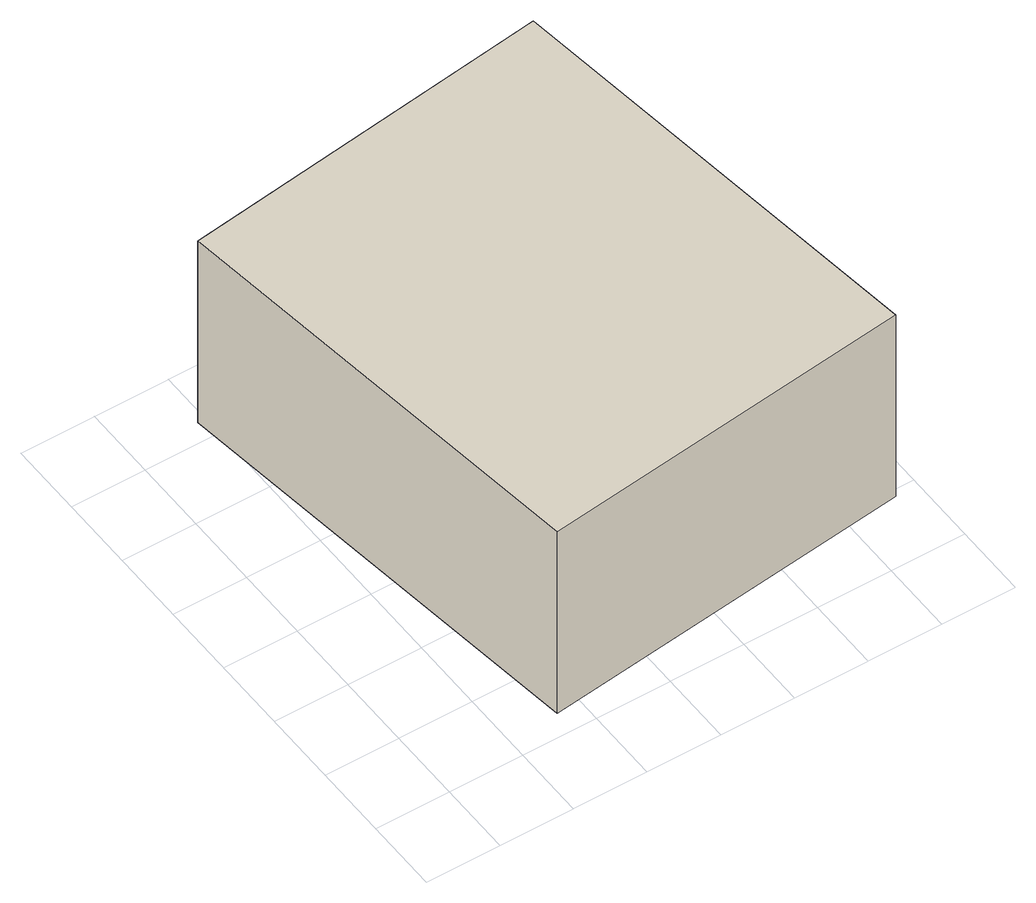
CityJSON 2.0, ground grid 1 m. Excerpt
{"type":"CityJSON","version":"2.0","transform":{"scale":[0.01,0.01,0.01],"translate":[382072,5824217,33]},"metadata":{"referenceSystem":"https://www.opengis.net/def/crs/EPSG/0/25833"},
"CityObjects":{
"building1":{"type":"Building","attributes":{"Gemeindeschluessel":"11000012","BezugspunktDach":"2200","function":"31001_2430","measuredHeight":2.96,"storeysAboveGround":1},"address":[{"country":"Germany","locality":"Berlin","thoroughfareNumber":"1 (49)","thoroughfareName":"Flughafen Tegel"}],"geometry":[{"type":"Solid","lod":"1","boundaries":[[[[0,1,2,3]],[[4,5,6,7]],[[4,7,3,2]],[[5,4,2,1]],[[6,5,1,0]],[[7,6,0,3]]]]}]}
},
"vertices":[
[168,31,299],[669,91,299],[591,693,299],[90,627,299],[591,693,3],[669,91,3],[168,31,3],[90,627,3]
]}
